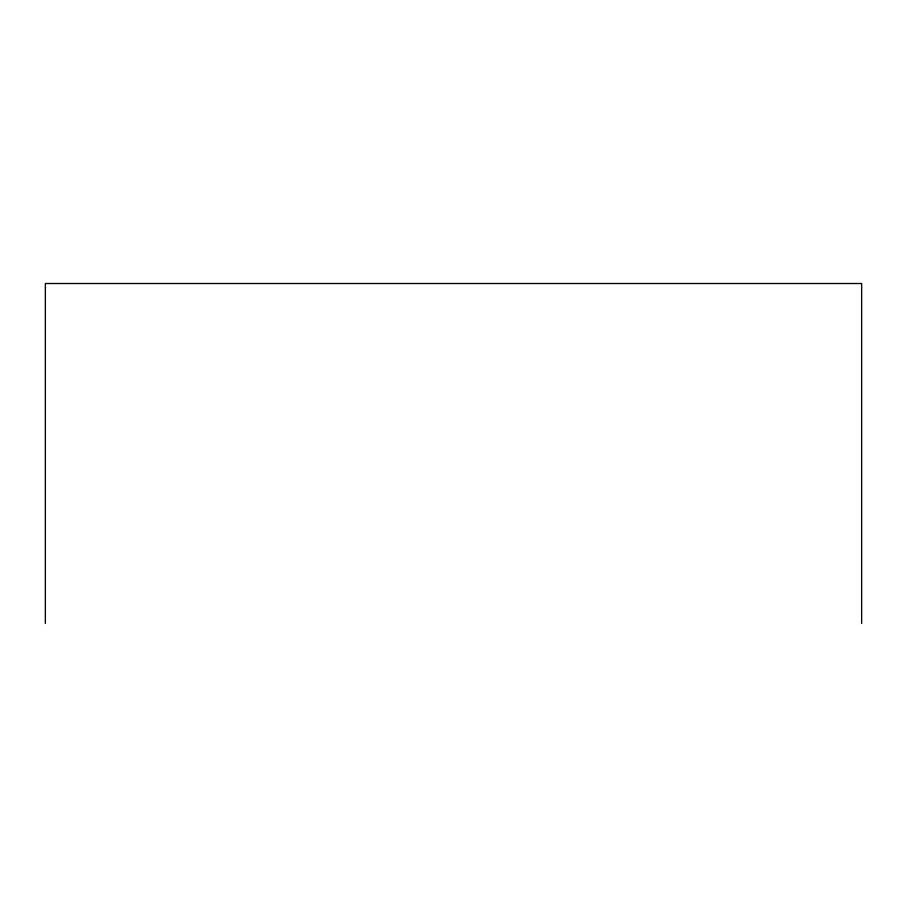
<?xml version="1.0" encoding="UTF-8"?>
<svg xmlns="http://www.w3.org/2000/svg" width="907" height="907" viewBox="0 0 907 907"><rect width="100%" height="100%" fill="white"/><g stroke="black" fill="none" stroke-linecap="round" stroke-linejoin="round"><path stroke-width="1.36" d="M861.65 623.483L861.65 283.517L45.35 283.517L45.35 623.483"/></g></svg>
